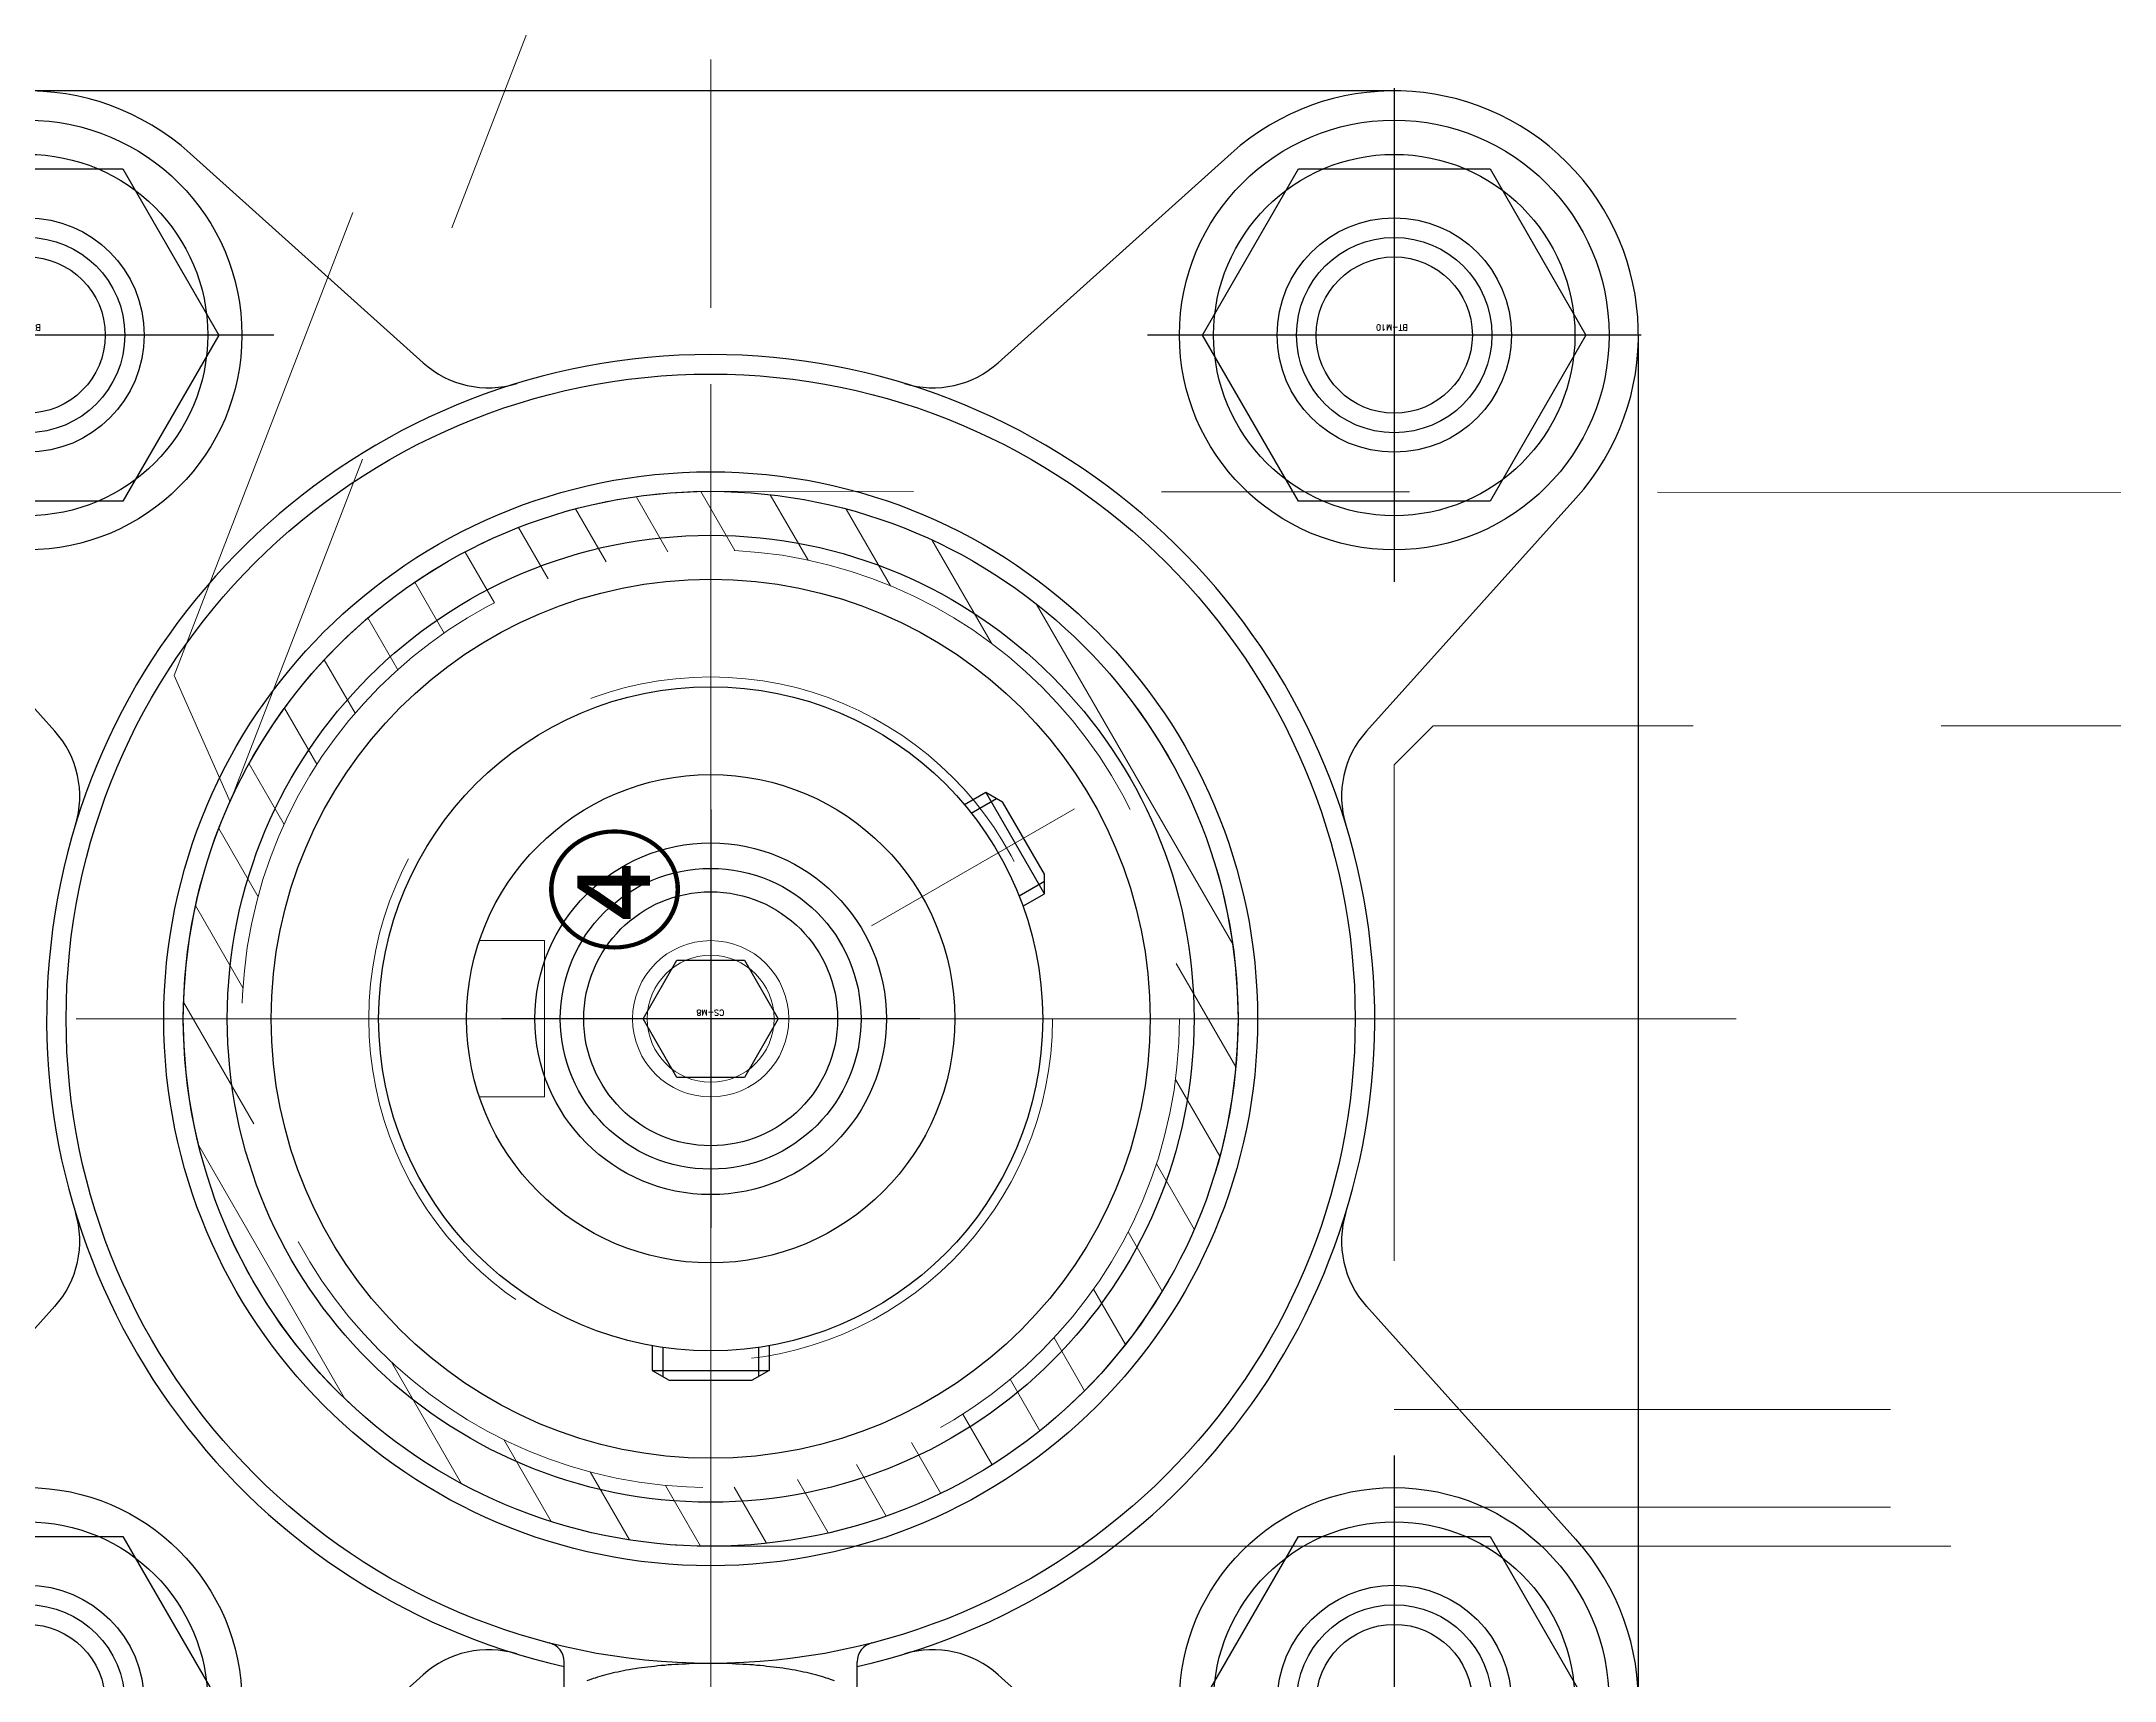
# Model space of a CAD drawing. Header units: millimetres. Extents: x -8731 to 85711, y -14522 to 31379.
# Drawn here: x 28504.2 to 28610.3, y -11938.6 to -11854.7 of the extents above; entities that cross this region are included whole.
import ezdxf

# ---------------------------------------------------------------- set-up
doc = ezdxf.new("R2010")
doc.units = ezdxf.units.MM
doc.header["$LTSCALE"] = 4
for name, pattern in [('CENTER2', [28.575, 19.05, -3.175, 3.175, -3.175]), ('HIDDEN', [9.525, 6.35, -3.175]), ('PHANTOM2', [31.75, 15.875, -3.175, 3.175, -3.175, 3.175, -3.175])]:
    doc.linetypes.add(name, pattern=pattern)
for name, color, linetype, lineweight in [('04_HIDDEN', 2, 'HIDDEN', 13), ('05_CENTER', 4, 'CENTER2', 13), ('06_PHANTOM', 2, 'PHANTOM2', 13)]:
    doc.layers.add(name, color=color, linetype=linetype, lineweight=lineweight)
doc.layers.add('10_DRAFT', color=8, linetype='Continuous', lineweight=0, plot=False)
doc.styles.add('KSS_TXT', font='txt.shx', dxfattribs={"bigfont": 'extfont2.shx'})
doc.styles.add('KSS_TXT_L', font='txt.shx', dxfattribs={"height": 9, "bigfont": 'extfont2.shx'})

# ---------------------------------------------------------------- blocks, each defined once
blk = doc.blocks.new('A$C715B031A_1_1')
at = {"color": 0}
blk.add_lwpolyline([(-245, 20), (2325, 20), (2325, -18), (2323, -20), (-243, -20), (-245, -18)], close=True, dxfattribs=at)
at = {"layer": '04_HIDDEN'}
blk.add_line((-245, 15), (2325, 15), dxfattribs=at)
blk = doc.blocks.new('M10Tz_1_1_1')
at = {"color": 0}
for radius in [5, 4]:
    blk.add_circle((0, 0), radius, dxfattribs=at)
at = {"layer": '05_CENTER'}
for p, q in [((0, -8.34), (0, 8.34)), ((8.34, 0), (-8.34, 0))]:
    blk.add_line(p, q, dxfattribs=at)
blk = doc.blocks.new('A$C053E2500_1_1')
at = {"color": 0}
blk.add_circle((0, 95), 22.5, dxfattribs=at)
at = {"layer": '05_CENTER'}
for p, q in [((0, 65.82), (0, 124.18)), ((29.18, 95), (-29.18, 95))]:
    blk.add_line(p, q, dxfattribs=at)
for p in [(-35, 130), (35, 130), (-35, 60), (35, 60)]:
    blk.add_blockref('M10Tz_1_1_1', p)
blk = doc.blocks.new('MUCAF205Ja_1_1')
at = {"color": 0}
for p, q in [((-14.72, 33.58), (-26.65, 44.3)), ((14.72, 33.58), (26.65, 44.3)), ((-7.5, 37.82), (-7.5, 32.92)), ((7.5, 37.82), (7.5, 32.92)), ((-47.5, 35), (-47.5, -35)), ((-33.58, 14.72), (-44.3, 26.65)), ((33.58, 14.72), (44.3, 26.65)), ((-3, 18), (-2.13, 18.5)), ((-2.45, 16.82), (-2.45, 18.32)), ((2.13, 18.5), (-2.13, 18.5)), ((3, 18), (2.13, 18.5)), ((2.45, 16.82), (2.45, 18.32)), ((-3, 16.73), (-3, 18)), ((3, 18), (-3, 18)), ((3, 16.73), (3, 18)), ((-15.99, -5.77), (-17.09, -6.4)), ((-15.79, -6.29), (-17.09, -7.04)), ((-17.09, -6.4), (-14.09, -11.6)), ((-17.09, -6.4), (-17.09, -7.4)), ((-17.09, -7.4), (-14.95, -11.1)), ((-13.34, -10.53), (-14.64, -11.28)), ((-14.09, -11.6), (-14.95, -11.1)), ((-12.99, -10.96), (-14.09, -11.6)), ((-33.58, -14.72), (-44.3, -26.65)), ((33.58, -14.72), (44.3, -26.65)), ((-14.72, -33.58), (-26.65, -44.3)), ((14.72, -33.58), (26.65, -44.3)), ((-35, -47.5), (35, -47.5))]:
    blk.add_line(p, q, dxfattribs=at)
blk.add_polyline3d([(-6.34, 33.9, 0), (-6.24, 33.86, 0), (-6.13, 33.82, 0), (-6.02, 33.78, 0), (-5.91, 33.75, 0), (-5.8, 33.71, 0), (-5.68, 33.67, 0), (-5.56, 33.64, 0), (-5.43, 33.6, 0), (-5.3, 33.57, 0), (-5.17, 33.54, 0), (-5.04, 33.5, 0), (-4.9, 33.47, 0), (-4.76, 33.44, 0), (-4.61, 33.41, 0), (-4.47, 33.38, 0), (-4.32, 33.35, 0), (-4.17, 33.33, 0), (-4.01, 33.3, 0), (-3.86, 33.28, 0), (-3.7, 33.25, 0), (-3.54, 33.23, 0), (-3.37, 33.21, 0), (-3.21, 33.19, 0), (-3.04, 33.17, 0), (-2.87, 33.15, 0), (-2.7, 33.13, 0), (-2.53, 33.11, 0), (-2.35, 33.1, 0), (-2.18, 33.08, 0), (-2, 33.07, 0), (-1.82, 33.06, 0), (-1.64, 33.05, 0), (-1.46, 33.04, 0), (-1.28, 33.03, 0), (-1.1, 33.02, 0), (-0.92, 33.01, 0), (-0.74, 33.01, 0), (-0.55, 33.01, 0), (-0.37, 33, 0), (-0.18, 33, 0), (0, 33, 0), (0.18, 33, 0), (0.37, 33, 0), (0.55, 33.01, 0), (0.74, 33.01, 0), (0.92, 33.01, 0), (1.1, 33.02, 0), (1.28, 33.03, 0), (1.46, 33.04, 0), (1.64, 33.05, 0), (1.82, 33.06, 0), (2, 33.07, 0), (2.18, 33.08, 0), (2.35, 33.1, 0), (2.53, 33.11, 0), (2.7, 33.13, 0), (2.87, 33.15, 0), (3.04, 33.17, 0), (3.21, 33.19, 0), (3.37, 33.21, 0), (3.54, 33.23, 0), (3.7, 33.25, 0), (3.86, 33.28, 0), (4.01, 33.3, 0), (4.17, 33.33, 0), (4.32, 33.35, 0), (4.47, 33.38, 0), (4.61, 33.41, 0), (4.76, 33.44, 0), (4.9, 33.47, 0), (5.04, 33.5, 0), (5.17, 33.54, 0), (5.3, 33.57, 0), (5.43, 33.6, 0), (5.56, 33.64, 0), (5.68, 33.67, 0), (5.8, 33.71, 0), (5.91, 33.75, 0), (6.02, 33.78, 0), (6.13, 33.82, 0), (6.24, 33.86, 0), (6.34, 33.9, 0)], dxfattribs=at)
for centre, radius in [((-35, 35), 6), ((35, 35), 6), ((0, 0), 33), ((0, 0), 28), ((0, 0), 27), ((0, 0), 24.75), ((0, 0), 17), ((0, 0), 12.5), ((-35, -35), 6), ((35, -35), 6)]:
    blk.add_circle(centre, radius, dxfattribs=at)
for centre, radius, start, end in [((-35, 35), 12.5, 48.0729, 221.9271), ((35, 35), 12.5, 318.0729, 131.9271), ((0, 0), 34, 102.7436, 77.2564), ((-11.38, 37.3), 5, 228.0729, 286.9582), ((-8.5, 32.92), 1, 284.4775, 0), ((8.5, 32.92), 1, 180, 255.5225), ((11.38, 37.3), 5, 253.0418, 311.9271), ((-37.3, 11.38), 5, 343.0418, 41.9271), ((37.3, 11.38), 5, 138.0729, 196.9582), ((-37.3, -11.38), 5, 318.0729, 16.9582), ((37.3, -11.38), 5, 163.0418, 221.9271), ((-35, -35), 12.5, 138.0729, 311.9271), ((35, -35), 12.5, 228.0729, 41.9271), ((-11.38, -37.3), 5, 73.0418, 131.9271), ((11.38, -37.3), 5, 48.0729, 106.9582)]:
    blk.add_arc(centre, radius, start, end, dxfattribs=at)
at = {"layer": '05_CENTER', "color": 0}
for p, q in [((0, 52.5), (0, -52.5)), ((-35, 24), (-35, 46)), ((-52.5, 0), (52.5, 0)), ((-18.62, -10.75), (-8.23, -4.75)), ((-35, -24), (-35, -46)), ((-24, -35), (-46, -35)), ((24, -35), (46, -35))]:
    blk.add_line(p, q, dxfattribs=at)
blk = doc.blocks.new('A$C491655AE_1_1_1')
at = {"color": 0, "linetype": 'CENTER2'}
for p, q in [((0, -12.64), (0, 12.64)), ((-12.64, 0), (12.64, 0))]:
    blk.add_line(p, q, dxfattribs=at)
at = {"color": 0}
for p, q in [((-9.81, 0), (-4.91, 8.5)), ((-4.91, 8.5), (4.91, 8.5)), ((4.91, 8.5), (9.81, 0)), ((-4.91, -8.5), (-9.81, 0)), ((9.81, 0), (4.91, -8.5)), ((4.91, -8.5), (-4.91, -8.5))]:
    blk.add_line(p, q, dxfattribs=at)
for radius in [11, 9.25]:
    blk.add_circle((0, 0), radius, dxfattribs=at)
at = {"layer": '10_DRAFT', "style": 'KSS_TXT_L'}
blk.add_text('BT-M10', height=0.3, dxfattribs=at).set_placement((-0.7, -0.54))
blk = doc.blocks.new('A$C6DE6404F_1_1')
h = blk.add_hatch()
h.set_pattern_fill('_USER', color=3, scale=3, angle=30, pattern_type=0)
h.set_pattern_definition([(30, (-21060.98, -7685.919), (-1.5, 2.5980762), [])])
h.paths.add_polyline_path([(0, 27), (0, 24, -0.414214), (24, 0), (27, 0, 0.414214)])
h.paths.add_polyline_path([(0, 24), (0, 27, 0.414214), (-27, 0), (-24, 0, -0.414214)])
h.paths.add_polyline_path([(-24, 0), (-27, 0, 0.414214), (0, -27), (0, -24, -0.414214)])
h.paths.add_polyline_path([(27, 0), (24, 0, -0.414214), (0, -24), (0, -27, 0.414214)])
at = {"color": 0}
for p, q in [((-4, 8.5), (-4, 11.84)), ((4, 8.5), (4, 11.84)), ((-4, 8.5), (4, 8.5))]:
    blk.add_line(p, q, dxfattribs=at)
for radius in [27, 24, 17.5, 12.5, 4, 3.25]:
    blk.add_circle((0, 0), radius, dxfattribs=at)
at = {"layer": '05_CENTER'}
for p, q in [((0, -32.48), (0, 32.48)), ((32.48, 0), (-32.48, 0))]:
    blk.add_line(p, q, dxfattribs=at)
at = {"layer": '10_DRAFT', "style": 'KSS_TXT'}
blk.add_text('④', height=6, dxfattribs=at).set_placement((3.32, 1.61))
blk = doc.blocks.new('A$C3EC33891_1_1')
at = {"color": 0, "linetype": 'CENTER2'}
for p, q in [((0, -10.71), (0, 10.71)), ((-10.71, 0), (10.71, 0))]:
    blk.add_line(p, q, dxfattribs=at)
at = {"color": 0}
for p, q in [((-3.46, 0), (-1.73, 3)), ((-1.73, 3), (1.73, 3)), ((1.73, 3), (3.46, 0)), ((-1.73, -3), (-3.46, 0)), ((3.46, 0), (1.73, -3)), ((1.73, -3), (-1.73, -3))]:
    blk.add_line(p, q, dxfattribs=at)
for radius in [9, 7.7, 6.5]:
    blk.add_circle((0, 0), radius, dxfattribs=at)
at = {"layer": '10_DRAFT', "style": 'KSS_TXT_L'}
blk.add_text('CS-M8', height=0.3, dxfattribs=at).set_placement((-0.7, -0.46))
blk = doc.blocks.new('A$C3BCF241E_1_1')
at = {"color": 0}
blk.add_lwpolyline([(0, 27), (-2635, 27, 0.353018), (-2654.55, 11.23), (-2679.21, -102.59, 0.798529), (-2617.34, -131.45), (-2540.81, -32.74, -0.232047), (-2524.98, -25), (-0.02, -27, 1.000411), (0, 27)], format="xyb", dxfattribs=at)
at = {"layer": '10_DRAFT'}
for p, q in [((0, -2.42), (0, 2.42)), ((2.42, 0), (-2.42, 0))]:
    blk.add_line(p, q, dxfattribs=at)
blk = doc.blocks.new('A$C6EE5622C_1_1')
at = {"color": 0}
blk.add_lwpolyline([(0, -10), (0, 85), (-5, 80), (-5, -10)], close=True, dxfattribs=at)
blk = doc.blocks.new('A$C770537CB_1_1')
at = {"layer": '04_HIDDEN', "xscale": -0.9999999999999992, "rotation": 338.8882587529365}
blk.add_blockref('A$C6EE5622C_1_1', (13.99, -5.4), dxfattribs=at)

msp = doc.modelspace()

# ---------------------------------------------------------------- block references
for name, p, rotation in [('A$C053E2500_1_1', (28633.44255, -11904.7187), 89.99999999999999), ('A$C770537CB_1_1', (28558.44255, -11819.7187), 180), ('A$C491655AE_1_1_1', (28503.44255, -11869.7187), 180), ('A$C491655AE_1_1_1', (28573.44255, -11869.7187), 180), ('A$C3EC33891_1_1', (28538.44255, -11904.7187), 180), ('A$C491655AE_1_1_1', (28503.44255, -11939.7187), 180), ('A$C491655AE_1_1_1', (28573.44255, -11939.7187), 180)]:
    msp.add_blockref(name, p, dxfattribs=dict(rotation=rotation))
at = {"color": 4, "rotation": 180}
msp.add_blockref('MUCAF205Ja_1_1', (28538.44255, -11904.7187), dxfattribs=at)
at = {"layer": '04_HIDDEN', "rotation": 89.99999999999999}
msp.add_blockref('A$C6DE6404F_1_1', (28538.44255, -11904.7187), dxfattribs=at)
at = {"layer": '04_HIDDEN', "xscale": -1, "rotation": 180}
msp.add_blockref('A$C715B031A_1_1', (28818.44255, -11909.7187), dxfattribs=at)
at = {"layer": '06_PHANTOM', "color": 6, "rotation": 180}
msp.add_blockref('A$C3BCF241E_1_1', (28538.44255, -11904.7187), dxfattribs=at)

doc.saveas('drawing.dxf')
